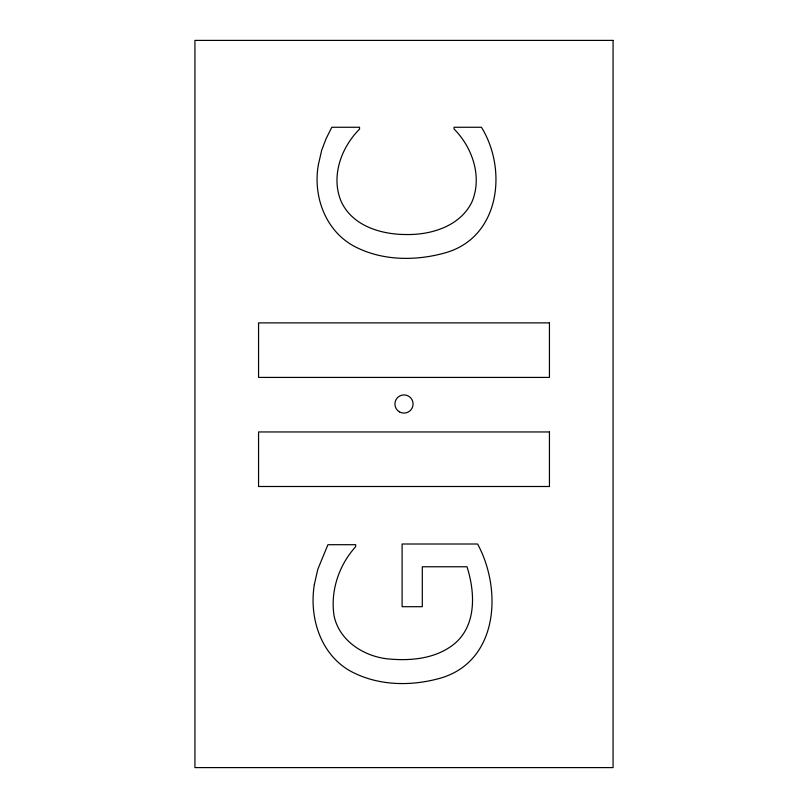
<?xml version="1.0" encoding="UTF-8"?>
<svg xmlns="http://www.w3.org/2000/svg" width="808" height="808" viewBox="0 0 808 808"><rect width="100%" height="100%" fill="white"/><g stroke="black" fill="none" stroke-linecap="round" stroke-linejoin="round"><path stroke-width="1.21" d="M314.342 584.527C309.04 616.807 320.099 653.632 349.672 670.68C377.467 686.113 411.454 686.588 441.461 677.861C498.546 660.389 502.162 589.062 477.568 544.006L402.101 544.006L402.101 606.697L422.301 606.697L422.301 566.761L467.004 566.761C475.104 592.163 476.841 625.271 454.227 643.966C435.472 659.035 410.04 661.197 386.921 658.793C363.196 655.955 339.198 640.481 334.088 615.908C330.179 591.123 338.895 565.145 355.671 546.683L355.671 544.703L327.927 544.703L317.827 569.206L314.342 584.527M318.443 164.357C312.686 195.647 325.119 230.522 353.975 246.157C381.891 260.984 415.655 261.206 445.572 252.752C499.728 237.279 507.757 169.842 481.437 127.26L454.046 127.26L454.046 129.007C472.428 147.44 482.396 176.669 472.094 201.556C460.701 225.826 431.957 234.865 406.909 234.532C381.81 234.673 352.773 226.311 341.319 201.788C330.502 176.78 341.097 147.622 359.54 129.118L359.54 127.26L331.795 127.26L326.048 138.814L321.695 150.248L318.443 164.357M613.07 40.4L194.93 40.4L194.93 767.6L613.07 767.6L613.07 40.4M549.44 322.877L258.56 322.877L258.56 377.417L549.44 377.417L549.44 322.877M549.44 431.957L258.56 431.957L258.56 486.497L549.44 486.497L549.44 431.957M399.374 411.827A9.09 9.09 0 0 0 413.09 404.091A9.09 9.09 0 0 0 399.536 396.082A9.09 9.09 0 0 0 399.374 411.827"/></g></svg>
